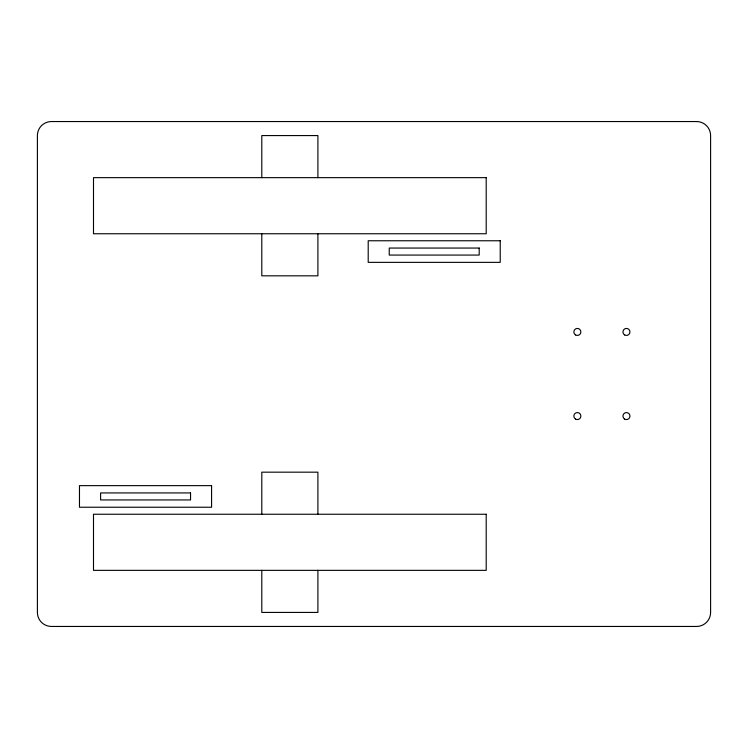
<?xml version="1.0" encoding="UTF-8"?>
<svg xmlns="http://www.w3.org/2000/svg" width="748" height="748" viewBox="0 0 748 748"><rect width="100%" height="100%" fill="white"/><g stroke="black" fill="none" stroke-linecap="round" stroke-linejoin="round"><path stroke-width="1.12" d="M317.9 177.65L317.9 135.575L261.8 135.575L261.8 177.65M317.9 233.75L317.9 275.825L261.8 275.825L261.8 233.75M317.9 514.25L317.9 472.175L261.8 472.175L261.8 514.25M317.9 570.35L317.9 612.425L261.8 612.425L261.8 570.35M696.575 121.55L51.425 121.55A14.025 14.025 0 0 0 37.4 135.575L37.4 612.425A14.025 14.025 0 0 0 51.425 626.45L696.575 626.45A14.025 14.025 0 0 0 710.6 612.425L710.6 135.575A14.025 14.025 0 0 0 696.575 121.55M486.2 177.65L93.5 177.65L93.5 233.75L486.2 233.75L486.2 177.65M500.225 240.763L368.203 240.763L368.203 262.361L500.225 262.361L500.225 240.763M479.188 248.056L389.241 248.056L389.241 255.068L479.188 255.068L479.188 248.056M211.581 485.639L79.475 485.639L79.475 507.238L211.581 507.238L211.581 485.639M190.544 492.932L100.606 492.932L100.606 499.945L190.544 499.945L190.544 492.932M486.2 514.25L93.5 514.25L93.5 570.35L486.2 570.35L486.2 514.25M624.655 334.936A3.506 3.506 0 0 0 629.956 331.972A3.506 3.506 0 0 0 624.739 328.868A3.506 3.506 0 0 0 624.655 334.936M575.586 334.945A3.506 3.506 0 0 0 580.869 331.953A3.506 3.506 0 0 0 575.633 328.877A3.506 3.506 0 0 0 575.586 334.945M575.549 419.076A3.506 3.506 0 0 0 580.869 416.15A3.506 3.506 0 0 0 575.67 412.999A3.506 3.506 0 0 0 575.549 419.076M624.505 418.992A3.506 3.506 0 0 0 629.947 416.309A3.506 3.506 0 0 0 624.898 412.933A3.506 3.506 0 0 0 624.505 418.992"/></g></svg>
